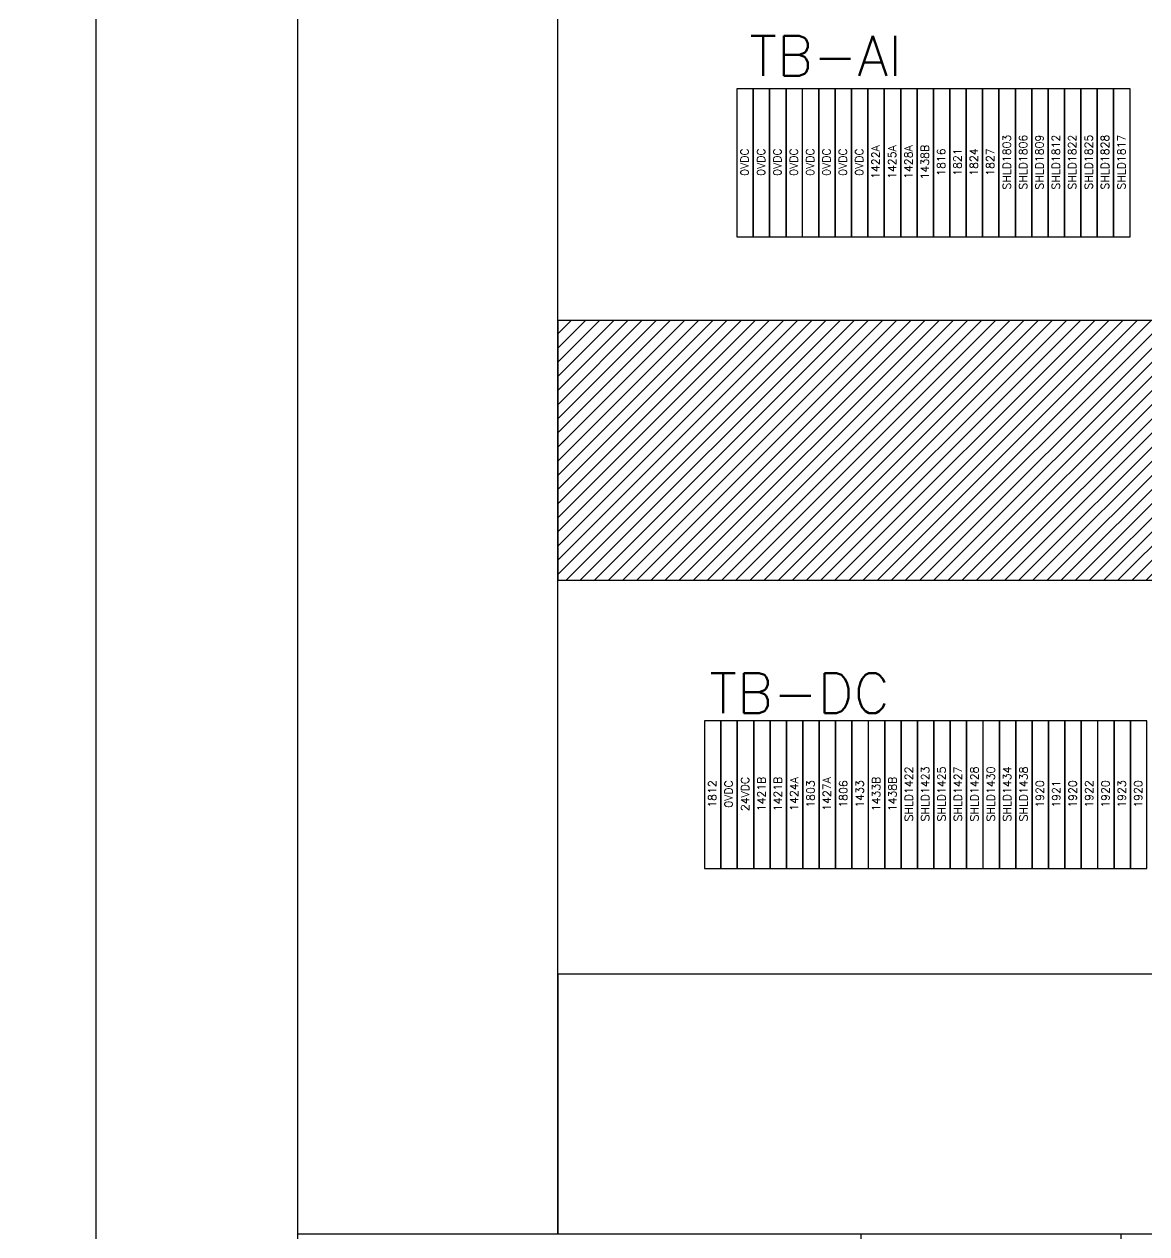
# Model space of a CAD drawing. Header units: inches. Extents: x -8 to 28.4, y -30 to 31.2.
# Drawn here: x -7.96 to 6.07, y -19.26 to -4.14 of the extents above; entities that cross this region are included whole.
import ezdxf
from ezdxf.enums import TextEntityAlignment as Align

# ---------------------------------------------------------------- set-up
doc = ezdxf.new("R2010")
doc.units = ezdxf.units.IN
doc.header["$MEASUREMENT"] = 0
doc.set_wipeout_variables(frame=1)
for name, color, linetype in [('PSYMS', 7, 'Continuous'), ('PTAG', 150, 'Continuous'), ('PTERM', 4, 'Continuous'), ('PWIRE', 84, 'Continuous')]:
    doc.layers.add(name, color=color, linetype=linetype)
doc.styles.get("Standard").update_dxf_attribs({"font": 'romans.shx'})
doc.styles.add('WD', font='romans.shx')
doc.dimstyles.get("Standard").update_dxf_attribs({"dimtxt": 0.18, "dimasz": 0.18, "dimexe": 0.18, "dimexo": 0.0625, "dimgap": 0.09, "dimtad": 0, "dimtih": 1, "dimtoh": 1, "dimdec": 4, "dimzin": 0, "dimdsep": 46, "dimtxsty": 'Standard', "dimcen": 0.09, "dimadec": 0, "dimazin": 0, "dimtfac": 1, "dimtdec": 4, "dimtofl": 0, "dimtmove": 0, "dimatfit": 3, "dimfxl": 1, "dimtolj": 1, "dimtzin": 0, "dimarcsym": 0})

# ---------------------------------------------------------------- blocks, each defined once
blk = doc.blocks.new('SCE-60P36')
blk.add_line((0, 4.217), (0, 57.155))
blk = doc.blocks.new('VDINA0EE')
for p, q in [((-1.625, 0), (-1.625, 44.203)), ((1.625, 0), (1.625, 44.203)), ((-1.625, 0), (1.625, 0))]:
    blk.add_line(p, q)
blk = doc.blocks.new('VDINA11A')
for p, q in [((-1.625, 0), (-1.625, 9.485)), ((-1.625, 9.485), (1.625, 9.485)), ((1.625, 0), (1.625, 9.485)), ((-1.625, 0), (1.625, 0))]:
    blk.add_line(p, q)
blk = doc.blocks.new('*D84')
at = {"color": 0, "lineweight": -2, "transparency": 16777216}
for p, q in [((-2.604, 28.197), (-7.239, 28.197)), ((-7.059, 28.017), (-7.059, 0.068)), ((-7.059, -28.56), (-7.059, -0.612)), ((-2.604, -28.74), (-7.239, -28.74))]:
    blk.add_line(p, q, dxfattribs=at)
at = {"color": 0, "transparency": 16777216}
for points in [[(-7.089, 28.017), (-7.029, 28.017), (-7.059, 28.197)], [(-7.089, -28.56), (-7.029, -28.56), (-7.059, -28.74)]]:
    blk.add_solid(points, dxfattribs=at)
at = {"layer": 'Defpoints', "color": 0, "transparency": 16777216}
for p in [(-2.542, 28.197), (-7.059, -28.74), (-2.542, -28.74)]:
    blk.add_point(p, dxfattribs=at)
at = {"color": 0, "transparency": 16777216, "insert": (-7.059, -0.272), "char_height": 0.5, "attachment_point": 5}
blk.add_mtext('\\A1;56.94', dxfattribs=at)
blk = doc.blocks.new('UT2_5')
at = {"style": 'WD', "flags": 1}
for tag, height, p in [('INST', 0.125, (0, 0.384)), ('LOC', 0.125, (0, 0.207)), ('WDBLKNAM', 0.05, (0.022, -0.443)), ('CAT', 0.05, (0.022, -0.372)), ('ASSYCODE', 0.05, (0.022, -0.602)), ('FP', 0.05, (0.022, -0.515)), ('FPT', 0.05, (0.163, -0.515))]:
    blk.add_attdef(tag, text='', height=height, dxfattribs=at).set_placement(p, align=Align.CENTER)
blk.add_wipeout([(-0.923, 0), (0.923, 0), (0.923, -0.205), (-0.923, -0.205)])
blk.add_wipeout([(-0.923, 0), (0.923, 0), (0.923, -0.205), (-0.923, -0.205)])
blk.add_lwpolyline([(-0.923, -0.205), (0.923, -0.205), (0.923, 0), (-0.923, 0)], close=True)
for tag, height, p in [('P_TAGSTRIP', 0.125, (0, 0.031)), ('MFG', 0.05, (0.022, -0.3))]:
    blk.add_attdef(tag, text='', height=height, dxfattribs=at).set_placement(p, align=Align.CENTER)
at = {"style": 'WD', "width": 0.8}
blk.add_attdef('WIRENOL', text='', height=0.1, dxfattribs=at).set_placement((-0.959, -0.051), align=Align.MIDDLE_RIGHT)
at = {"style": 'WD', "flags": 1}
blk.add_attdef('TERMDESCL', text='', height=0.05, dxfattribs=at).set_placement((-0.957, -0.166), align=Align.MIDDLE_RIGHT)
at = {"style": 'WD'}
for tag in ['WIRENO', 'TERM']:
    blk.add_attdef(tag, text='', height=0.1, dxfattribs=at).set_placement((0.008, -0.097), align=Align.MIDDLE_CENTER)
at = {"style": 'WD', "flags": 1}
blk.add_attdef('TERMDESCR', text='', height=0.05, dxfattribs=at).set_placement((0.961, -0.166), align=Align.MIDDLE_LEFT)
at = {"style": 'WD', "width": 0.8}
blk.add_attdef('WIRENOR', text='', height=0.1, dxfattribs=at).set_placement((0.961, -0.051), align=Align.MIDDLE_LEFT)
blk = doc.blocks.new('HDINA062')
for p, q in [((0, 1.625), (26.4375, 1.625)), ((0, 1.625), (0, -1.625)), ((0, -1.625), (26.4375, -1.625))]:
    blk.add_line(p, q)

msp = doc.modelspace()

# ---------------------------------------------------------------- hatches: boundary and pattern name
at = {"layer": 'PSYMS'}
h = msp.add_hatch(dxfattribs=at)
h.set_pattern_fill('ANSI31', color=256)
h.paths.add_polyline_path([(25.146, -7.837), (-1.292, -7.837), (-1.292, -11.087), (14.857, -11.087), (14.857, -9.131), (15.607, -9.131), (15.607, -11.087), (16.037, -11.087), (16.037, -9.131), (16.787, -9.131), (16.787, -11.087), (17.217, -11.087), (17.217, -9.119), (17.967, -9.119), (17.967, -11.087), (18.397, -11.087), (18.397, -9.131), (19.147, -9.131), (19.147, -11.087), (19.577, -11.087), (19.577, -9.131), (20.327, -9.131), (20.327, -11.087), (20.757, -11.087), (20.757, -9.131), (21.507, -9.131), (21.507, -11.087), (21.937, -11.087), (21.937, -9.131), (22.687, -9.131), (22.687, -11.087), (23.117, -11.087), (23.117, -9.143), (23.867, -9.143), (23.867, -11.087), (25.146, -11.087)])
h.paths.add_polyline_path([(28.271, -26.776), (28.269, -26.774), (28.267, -26.773), (28.265, -26.771), (28.263, -26.77), (28.261, -26.768), (28.259, -26.767), (28.256, -26.765), (28.252, -26.763), (28.249, -26.761), (28.247, -26.76), (28.245, -26.759), (28.219, -26.74), (28.31, -26.74), (28.396, -26.74), (28.396, -25.49), (5.749, -25.49), (5.749, -28.74), (26.396, -28.74), (26.396, -28.654), (26.396, -28.574), (26.407, -28.579), (26.428, -28.611), (26.429, -28.612), (26.43, -28.614), (26.431, -28.615), (28.021, -28.615, 0.414214), (28.271, -28.365)])
h.paths.add_polyline_path([(27.074, -27.278, -1), (26.793, -27.278, -1)], flags=16)
h.paths.add_polyline_path([(27.802, -27.897, -1), (27.302, -27.897, -1)], flags=16)
h.paths.add_polyline_path([(12.177, -27.897, -1), (11.677, -27.897, -1)], flags=16)
h.paths.add_polyline_path([(6.17, -9.963), (13.634, -9.963), (13.634, -9.213), (6.17, -9.213)], flags=24)
h.paths.add_polyline_path([(13.905, -27.573), (21.369, -27.573), (21.369, -26.823), (13.905, -26.823)], flags=24)

# ---------------------------------------------------------------- block references
for name, p in [('SCE-60P36', (-4.542, -30.957)), ('VDINA0EE', (-2.917, -19.256)), ('HDINA062', (-1.292, -9.462)), ('HDINA062', (-1.292, -17.631)), ('VDINA11A', (4.124, -28.74))]:
    msp.add_blockref(name, p, dxfattribs=at)

# ---------------------------------------------------------------- dimensions: what is measured, and where the dimension line sits
dim = msp.add_linear_dim(base=(-7.059, -28.74), p1=(-2.542, 28.197), p2=(-2.542, -28.74), angle=90, dimstyle='Standard', override={"dimtxt": 0.5, "dimdec": 2})
dim.commit()
dim.dimension.update_dxf_attribs({"geometry": '*D84', "text_midpoint": (-7.059, -0.272)})

# ---------------------------------------------------------------- next in the draw order: block references
ref = msp.add_blockref('UT2_5', (0.946, -5.871), dxfattribs=dict(at, rotation=90))
ref.add_attrib('WIRENO', '0VDC', dxfattribs={"layer": 'PWIRE', "height": 0.1, "rotation": 90, "style": 'WD'}).set_placement((1.043, -5.862), align=Align.MIDDLE_CENTER)
ref.add_attrib('P_TAGSTRIP', 'TB-AI', dxfattribs={"layer": 'PTAG', "height": 0.5, "style": 'WD'}).set_placement((2.057, -4.784), align=Align.CENTER)
ref = msp.add_blockref('UT2_5', (0.541, -13.768), dxfattribs=dict(at, rotation=90))
ref.add_attrib('WIRENO', '1812', dxfattribs={"layer": 'PWIRE', "height": 0.1, "rotation": 90, "style": 'WD'}).set_placement((0.639, -13.759), align=Align.MIDDLE_CENTER)
ref.add_attrib('P_TAGSTRIP', 'TB-DC', dxfattribs={"layer": 'PTAG', "height": 0.5, "style": 'WD'}).set_placement((1.729, -12.748), align=Align.CENTER)

# ---------------------------------------------------------------- next in the draw order: block references
ref = msp.add_blockref('UT2_5', (1.15, -5.871), dxfattribs=dict(at, rotation=90))
ref.add_attrib('WIRENO', '0VDC', dxfattribs={"layer": 'PWIRE', "height": 0.1, "rotation": 90, "style": 'WD'}).set_placement((1.248, -5.862), align=Align.MIDDLE_CENTER)
ref = msp.add_blockref('UT2_5', (0.746, -13.768), dxfattribs=dict(at, rotation=90))
ref.add_attrib('WIRENO', '0VDC', dxfattribs={"layer": 'PWIRE', "height": 0.1, "rotation": 90, "style": 'WD'}).set_placement((0.843, -13.759), align=Align.MIDDLE_CENTER)

# ---------------------------------------------------------------- next in the draw order: block references
ref = msp.add_blockref('UT2_5', (1.355, -5.871), dxfattribs=dict(at, rotation=90))
ref.add_attrib('WIRENO', '0VDC', dxfattribs={"layer": 'PWIRE', "height": 0.1, "rotation": 90, "style": 'WD'}).set_placement((1.452, -5.862), align=Align.MIDDLE_CENTER)
ref = msp.add_blockref('UT2_5', (0.951, -13.768), dxfattribs=dict(at, rotation=90))
ref.add_attrib('WIRENO', '24VDC', dxfattribs={"layer": 'PWIRE', "height": 0.1, "rotation": 90, "style": 'WD'}).set_placement((1.048, -13.759), align=Align.MIDDLE_CENTER)

# ---------------------------------------------------------------- next in the draw order: block references
ref = msp.add_blockref('UT2_5', (1.56, -5.871), dxfattribs=dict(at, rotation=90))
ref.add_attrib('WIRENO', '0VDC', dxfattribs={"layer": 'PWIRE', "height": 0.1, "rotation": 90, "style": 'WD'}).set_placement((1.657, -5.862), align=Align.MIDDLE_CENTER)
ref = msp.add_blockref('UT2_5', (1.156, -13.768), dxfattribs=dict(at, rotation=90))
ref.add_attrib('WIRENO', '1421B', dxfattribs={"layer": 'PWIRE', "height": 0.1, "rotation": 90, "style": 'WD'}).set_placement((1.253, -13.759), align=Align.MIDDLE_CENTER)

# ---------------------------------------------------------------- next in the draw order: block references
ref = msp.add_blockref('UT2_5', (1.764, -5.871), dxfattribs=dict(at, rotation=90))
ref.add_attrib('WIRENO', '0VDC', dxfattribs={"layer": 'PWIRE', "height": 0.1, "rotation": 90, "style": 'WD'}).set_placement((1.862, -5.862), align=Align.MIDDLE_CENTER)
ref = msp.add_blockref('UT2_5', (1.36, -13.768), dxfattribs=dict(at, rotation=90))
ref.add_attrib('WIRENO', '1421B', dxfattribs={"layer": 'PWIRE', "height": 0.1, "rotation": 90, "style": 'WD'}).set_placement((1.457, -13.759), align=Align.MIDDLE_CENTER)

# ---------------------------------------------------------------- next in the draw order: block references
ref = msp.add_blockref('UT2_5', (1.969, -5.871), dxfattribs=dict(at, rotation=90))
ref.add_attrib('WIRENO', '0VDC', dxfattribs={"layer": 'PWIRE', "height": 0.1, "rotation": 90, "style": 'WD'}).set_placement((2.066, -5.862), align=Align.MIDDLE_CENTER)
ref = msp.add_blockref('UT2_5', (1.565, -13.768), dxfattribs=dict(at, rotation=90))
ref.add_attrib('WIRENO', '1424A', dxfattribs={"layer": 'PWIRE', "height": 0.1, "rotation": 90, "style": 'WD'}).set_placement((1.662, -13.759), align=Align.MIDDLE_CENTER)

# ---------------------------------------------------------------- next in the draw order: block references
ref = msp.add_blockref('UT2_5', (2.174, -5.871), dxfattribs=dict(at, rotation=90))
ref.add_attrib('WIRENO', '0VDC', dxfattribs={"layer": 'PWIRE', "height": 0.1, "rotation": 90, "style": 'WD'}).set_placement((2.271, -5.862), align=Align.MIDDLE_CENTER)
ref = msp.add_blockref('UT2_5', (1.77, -13.768), dxfattribs=dict(at, rotation=90))
ref.add_attrib('WIRENO', '1803', dxfattribs={"layer": 'PWIRE', "height": 0.1, "rotation": 90, "style": 'WD'}).set_placement((1.867, -13.759), align=Align.MIDDLE_CENTER)

# ---------------------------------------------------------------- next in the draw order: block references
ref = msp.add_blockref('UT2_5', (2.379, -5.871), dxfattribs=dict(at, rotation=90))
ref.add_attrib('WIRENO', '0VDC', dxfattribs={"layer": 'PWIRE', "height": 0.1, "rotation": 90, "style": 'WD'}).set_placement((2.476, -5.862), align=Align.MIDDLE_CENTER)
ref = msp.add_blockref('UT2_5', (1.974, -13.768), dxfattribs=dict(at, rotation=90))
ref.add_attrib('WIRENO', '1427A', dxfattribs={"layer": 'PWIRE', "height": 0.1, "rotation": 90, "style": 'WD'}).set_placement((2.072, -13.759), align=Align.MIDDLE_CENTER)

# ---------------------------------------------------------------- next in the draw order: block references
ref = msp.add_blockref('UT2_5', (2.583, -5.871), dxfattribs=dict(at, rotation=90))
ref.add_attrib('WIRENO', '1422A', dxfattribs={"layer": 'PWIRE', "height": 0.1, "rotation": 90, "style": 'WD'}).set_placement((2.68, -5.862), align=Align.MIDDLE_CENTER)
ref = msp.add_blockref('UT2_5', (2.179, -13.768), dxfattribs=dict(at, rotation=90))
ref.add_attrib('WIRENO', '1806', dxfattribs={"layer": 'PWIRE', "height": 0.1, "rotation": 90, "style": 'WD'}).set_placement((2.276, -13.759), align=Align.MIDDLE_CENTER)

# ---------------------------------------------------------------- next in the draw order: block references
ref = msp.add_blockref('UT2_5', (2.788, -5.871), dxfattribs=dict(at, rotation=90))
ref.add_attrib('WIRENO', '1425A', dxfattribs={"layer": 'PWIRE', "height": 0.1, "rotation": 90, "style": 'WD'}).set_placement((2.885, -5.862), align=Align.MIDDLE_CENTER)
ref = msp.add_blockref('UT2_5', (2.384, -13.768), dxfattribs=dict(at, rotation=90))
ref.add_attrib('WIRENO', '1433', dxfattribs={"layer": 'PWIRE', "height": 0.1, "rotation": 90, "style": 'WD'}).set_placement((2.481, -13.759), align=Align.MIDDLE_CENTER)

# ---------------------------------------------------------------- next in the draw order: block references
ref = msp.add_blockref('UT2_5', (2.993, -5.871), dxfattribs=dict(at, rotation=90))
ref.add_attrib('WIRENO', '1428A', dxfattribs={"layer": 'PWIRE', "height": 0.1, "rotation": 90, "style": 'WD'}).set_placement((3.09, -5.862), align=Align.MIDDLE_CENTER)
ref = msp.add_blockref('UT2_5', (2.588, -13.768), dxfattribs=dict(at, rotation=90))
ref.add_attrib('WIRENO', '1433B', dxfattribs={"layer": 'PWIRE', "height": 0.1, "rotation": 90, "style": 'WD'}).set_placement((2.686, -13.759), align=Align.MIDDLE_CENTER)

# ---------------------------------------------------------------- next in the draw order: block references
ref = msp.add_blockref('UT2_5', (3.197, -5.871), dxfattribs=dict(at, rotation=90))
ref.add_attrib('WIRENO', '1438B', dxfattribs={"layer": 'PWIRE', "height": 0.1, "rotation": 90, "style": 'WD'}).set_placement((3.295, -5.862), align=Align.MIDDLE_CENTER)
ref = msp.add_blockref('UT2_5', (2.793, -13.768), dxfattribs=dict(at, rotation=90))
ref.add_attrib('WIRENO', '1438B', dxfattribs={"layer": 'PWIRE', "height": 0.1, "rotation": 90, "style": 'WD'}).set_placement((2.89, -13.759), align=Align.MIDDLE_CENTER)

# ---------------------------------------------------------------- next in the draw order: block references
ref = msp.add_blockref('UT2_5', (3.402, -5.871), dxfattribs=dict(at, rotation=90))
ref.add_attrib('WIRENO', '1816', dxfattribs={"layer": 'PWIRE', "height": 0.1, "rotation": 90, "style": 'WD'}).set_placement((3.499, -5.862), align=Align.MIDDLE_CENTER)
ref = msp.add_blockref('UT2_5', (2.998, -13.768), dxfattribs=dict(at, rotation=90))
ref.add_attrib('TERM', 'SHLD1422', dxfattribs={"layer": 'PTERM', "height": 0.1, "rotation": 90, "style": 'WD'}).set_placement((3.095, -13.759), align=Align.MIDDLE_CENTER)

# ---------------------------------------------------------------- next in the draw order: block references
ref = msp.add_blockref('UT2_5', (3.607, -5.871), dxfattribs=dict(at, rotation=90))
ref.add_attrib('WIRENO', '1821', dxfattribs={"layer": 'PWIRE', "height": 0.1, "rotation": 90, "style": 'WD'}).set_placement((3.704, -5.862), align=Align.MIDDLE_CENTER)
ref = msp.add_blockref('UT2_5', (3.203, -13.768), dxfattribs=dict(at, rotation=90))
ref.add_attrib('TERM', 'SHLD1423', dxfattribs={"layer": 'PTERM', "height": 0.1, "rotation": 90, "style": 'WD'}).set_placement((3.3, -13.759), align=Align.MIDDLE_CENTER)

# ---------------------------------------------------------------- next in the draw order: block references
ref = msp.add_blockref('UT2_5', (3.811, -5.871), dxfattribs=dict(at, rotation=90))
ref.add_attrib('WIRENO', '1824', dxfattribs={"layer": 'PWIRE', "height": 0.1, "rotation": 90, "style": 'WD'}).set_placement((3.909, -5.862), align=Align.MIDDLE_CENTER)
ref = msp.add_blockref('UT2_5', (3.407, -13.768), dxfattribs=dict(at, rotation=90))
ref.add_attrib('TERM', 'SHLD1425', dxfattribs={"layer": 'PTERM', "height": 0.1, "rotation": 90, "style": 'WD'}).set_placement((3.504, -13.759), align=Align.MIDDLE_CENTER)

# ---------------------------------------------------------------- next in the draw order: block references
ref = msp.add_blockref('UT2_5', (4.016, -5.871), dxfattribs=dict(at, rotation=90))
ref.add_attrib('WIRENO', '1827', dxfattribs={"layer": 'PWIRE', "height": 0.1, "rotation": 90, "style": 'WD'}).set_placement((4.113, -5.862), align=Align.MIDDLE_CENTER)
ref = msp.add_blockref('UT2_5', (3.612, -13.768), dxfattribs=dict(at, rotation=90))
ref.add_attrib('TERM', 'SHLD1427', dxfattribs={"layer": 'PTERM', "height": 0.1, "rotation": 90, "style": 'WD'}).set_placement((3.709, -13.759), align=Align.MIDDLE_CENTER)

# ---------------------------------------------------------------- next in the draw order: block references
ref = msp.add_blockref('UT2_5', (4.221, -5.871), dxfattribs=dict(at, rotation=90))
ref.add_attrib('TERM', 'SHLD1803', dxfattribs={"layer": 'PTERM', "height": 0.1, "rotation": 90, "style": 'WD'}).set_placement((4.318, -5.862), align=Align.MIDDLE_CENTER)
ref = msp.add_blockref('UT2_5', (3.817, -13.768), dxfattribs=dict(at, rotation=90))
ref.add_attrib('TERM', 'SHLD1428', dxfattribs={"layer": 'PTERM', "height": 0.1, "rotation": 90, "style": 'WD'}).set_placement((3.914, -13.759), align=Align.MIDDLE_CENTER)

# ---------------------------------------------------------------- next in the draw order: block references
ref = msp.add_blockref('UT2_5', (4.426, -5.871), dxfattribs=dict(at, rotation=90))
ref.add_attrib('TERM', 'SHLD1806', dxfattribs={"layer": 'PTERM', "height": 0.1, "rotation": 90, "style": 'WD'}).set_placement((4.523, -5.862), align=Align.MIDDLE_CENTER)
ref = msp.add_blockref('UT2_5', (4.021, -13.768), dxfattribs=dict(at, rotation=90))
ref.add_attrib('TERM', 'SHLD1430', dxfattribs={"layer": 'PTERM', "height": 0.1, "rotation": 90, "style": 'WD'}).set_placement((4.119, -13.759), align=Align.MIDDLE_CENTER)

# ---------------------------------------------------------------- next in the draw order: block references
ref = msp.add_blockref('UT2_5', (4.63, -5.871), dxfattribs=dict(at, rotation=90))
ref.add_attrib('TERM', 'SHLD1809', dxfattribs={"layer": 'PTERM', "height": 0.1, "rotation": 90, "style": 'WD'}).set_placement((4.727, -5.862), align=Align.MIDDLE_CENTER)
ref = msp.add_blockref('UT2_5', (4.226, -13.768), dxfattribs=dict(at, rotation=90))
ref.add_attrib('TERM', 'SHLD1434', dxfattribs={"layer": 'PTERM', "height": 0.1, "rotation": 90, "style": 'WD'}).set_placement((4.323, -13.759), align=Align.MIDDLE_CENTER)

# ---------------------------------------------------------------- next in the draw order: block references
ref = msp.add_blockref('UT2_5', (4.835, -5.871), dxfattribs=dict(at, rotation=90))
ref.add_attrib('TERM', 'SHLD1812', dxfattribs={"layer": 'PTERM', "height": 0.1, "rotation": 90, "style": 'WD'}).set_placement((4.932, -5.862), align=Align.MIDDLE_CENTER)
ref = msp.add_blockref('UT2_5', (4.431, -13.768), dxfattribs=dict(at, rotation=90))
ref.add_attrib('TERM', 'SHLD1438', dxfattribs={"layer": 'PTERM', "height": 0.1, "rotation": 90, "style": 'WD'}).set_placement((4.528, -13.759), align=Align.MIDDLE_CENTER)

# ---------------------------------------------------------------- next in the draw order: block references
ref = msp.add_blockref('UT2_5', (5.04, -5.871), dxfattribs=dict(at, rotation=90))
ref.add_attrib('TERM', 'SHLD1822', dxfattribs={"layer": 'PTERM', "height": 0.1, "rotation": 90, "style": 'WD'}).set_placement((5.137, -5.862), align=Align.MIDDLE_CENTER)
ref = msp.add_blockref('UT2_5', (4.635, -13.768), dxfattribs=dict(at, rotation=90))
ref.add_attrib('WIRENO', '1920', dxfattribs={"layer": 'PWIRE', "height": 0.1, "rotation": 90, "style": 'WD'}).set_placement((4.733, -13.759), align=Align.MIDDLE_CENTER)

# ---------------------------------------------------------------- next in the draw order: block references
ref = msp.add_blockref('UT2_5', (5.244, -5.871), dxfattribs=dict(at, rotation=90))
ref.add_attrib('TERM', 'SHLD1825', dxfattribs={"layer": 'PTERM', "height": 0.1, "rotation": 90, "style": 'WD'}).set_placement((5.342, -5.862), align=Align.MIDDLE_CENTER)
ref = msp.add_blockref('UT2_5', (4.84, -13.768), dxfattribs=dict(at, rotation=90))
ref.add_attrib('WIRENO', '1921', dxfattribs={"layer": 'PWIRE', "height": 0.1, "rotation": 90, "style": 'WD'}).set_placement((4.937, -13.759), align=Align.MIDDLE_CENTER)

# ---------------------------------------------------------------- next in the draw order: block references
ref = msp.add_blockref('UT2_5', (5.449, -5.871), dxfattribs=dict(at, rotation=90))
ref.add_attrib('TERM', 'SHLD1828', dxfattribs={"layer": 'PTERM', "height": 0.1, "rotation": 90, "style": 'WD'}).set_placement((5.546, -5.862), align=Align.MIDDLE_CENTER)
ref = msp.add_blockref('UT2_5', (5.045, -13.768), dxfattribs=dict(at, rotation=90))
ref.add_attrib('WIRENO', '1920', dxfattribs={"layer": 'PWIRE', "height": 0.1, "rotation": 90, "style": 'WD'}).set_placement((5.142, -13.759), align=Align.MIDDLE_CENTER)

# ---------------------------------------------------------------- next in the draw order: block references
ref = msp.add_blockref('UT2_5', (5.654, -5.871), dxfattribs=dict(at, rotation=90))
ref.add_attrib('TERM', 'SHLD1817', dxfattribs={"layer": 'PTERM', "height": 0.1, "rotation": 90, "style": 'WD'}).set_placement((5.751, -5.862), align=Align.MIDDLE_CENTER)
ref = msp.add_blockref('UT2_5', (5.25, -13.768), dxfattribs=dict(at, rotation=90))
ref.add_attrib('WIRENO', '1922', dxfattribs={"layer": 'PWIRE', "height": 0.1, "rotation": 90, "style": 'WD'}).set_placement((5.347, -13.759), align=Align.MIDDLE_CENTER)

# ---------------------------------------------------------------- next in the draw order: block references
ref = msp.add_blockref('UT2_5', (5.454, -13.768), dxfattribs=dict(at, rotation=90))
ref.add_attrib('WIRENO', '1920', dxfattribs={"layer": 'PWIRE', "height": 0.1, "rotation": 90, "style": 'WD'}).set_placement((5.551, -13.759), align=Align.MIDDLE_CENTER)

# ---------------------------------------------------------------- next in the draw order: block references
ref = msp.add_blockref('UT2_5', (5.659, -13.768), dxfattribs=dict(at, rotation=90))
ref.add_attrib('WIRENO', '1923', dxfattribs={"layer": 'PWIRE', "height": 0.1, "rotation": 90, "style": 'WD'}).set_placement((5.756, -13.759), align=Align.MIDDLE_CENTER)

# ---------------------------------------------------------------- next in the draw order: block references
ref = msp.add_blockref('UT2_5', (5.864, -13.768), dxfattribs=dict(at, rotation=90))
ref.add_attrib('WIRENO', '1920', dxfattribs={"layer": 'PWIRE', "height": 0.1, "rotation": 90, "style": 'WD'}).set_placement((5.961, -13.759), align=Align.MIDDLE_CENTER)

doc.saveas('drawing.dxf')
